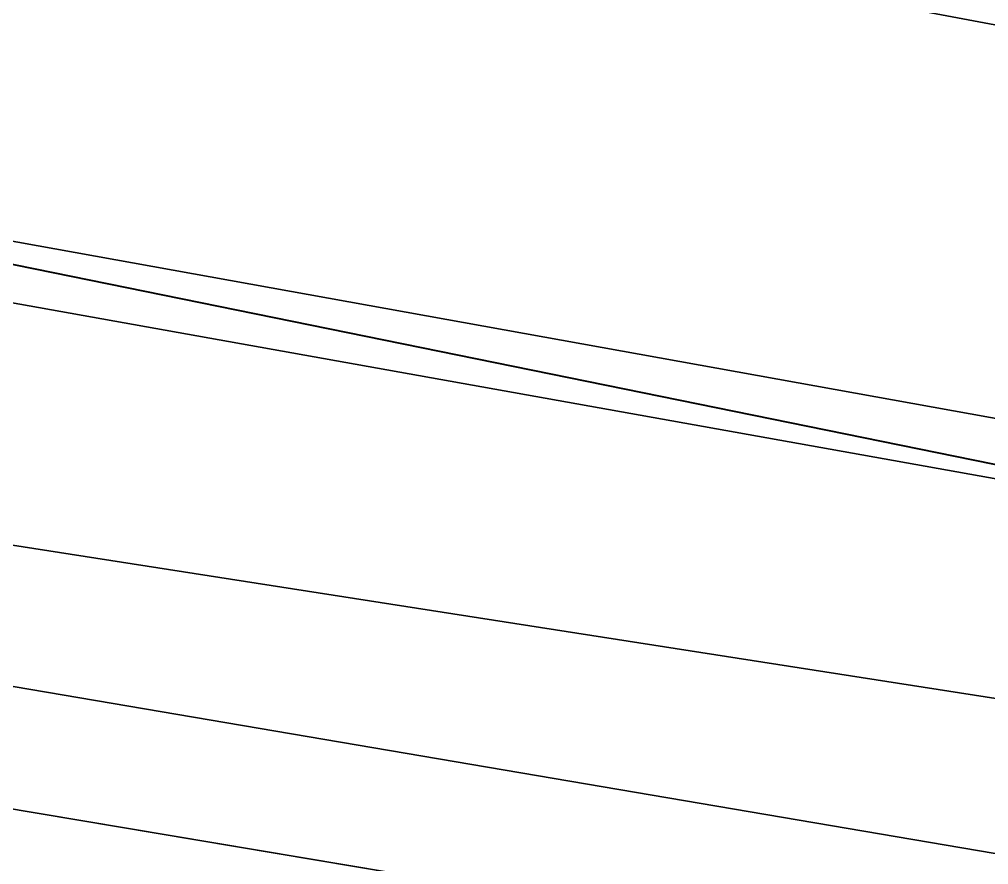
# Model space of a CAD drawing. Header units: metres. Extents: x 503497 to 504361, y 6966567 to 6966857.
# Drawn here: x 504133.2043 to 504133.3728, y 6966712.9609 to 6966713.1078 of the extents above; entities that cross this region are included whole.
import ezdxf

# ---------------------------------------------------------------- set-up
doc = ezdxf.new("R2010")
doc.units = ezdxf.units.M

msp = doc.modelspace()

# ---------------------------------------------------------------- linework, layer by layer
at = {"layer": 'SHADOW_APPROVED_20260111T072000'}
for points in [[(504167.5638, 6966705.9126), (504170.7929, 6966705.4089), (504097.6191, 6966720.3129), (504094.39, 6966720.8166), (504167.5638, 6966705.9126)], [(504170.7929, 6966705.4089), (504170.0047, 6966700.3561), (504096.8309, 6966715.2601), (504097.6191, 6966720.3129), (504170.7929, 6966705.4089)]]:
    msp.add_lwpolyline(points, close=True, dxfattribs=at)
at = {"layer": 'SHADOW_APPROVED_20260114T072400'}
for points in [[(504128.3574, 6966713.6393), (504140.8554, 6966711.6898), (504068.847, 6966725.3285), (504056.349, 6966727.278), (504128.3574, 6966713.6393)], [(504140.8554, 6966711.6898), (504140.7719, 6966711.1544), (504068.7635, 6966724.7931), (504068.847, 6966725.3285), (504140.8554, 6966711.6898)], [(504140.8554, 6966711.6898), (504140.8554, 6966711.6898), (504068.847, 6966725.3285), (504068.847, 6966725.3285), (504140.8554, 6966711.6898)]]:
    msp.add_lwpolyline(points, close=True, dxfattribs=at)
at = {"layer": 'SHADOW_APPROVED_20260122T071500'}
for points in [[(504128.3574, 6966713.6393), (504140.8554, 6966711.6898), (504058.2889, 6966726.4579), (504045.7909, 6966728.4074), (504128.3574, 6966713.6393)], [(504140.8554, 6966711.6898), (504140.7719, 6966711.1544), (504058.2054, 6966725.9225), (504058.2889, 6966726.4579), (504140.8554, 6966711.6898)], [(504140.8554, 6966711.6898), (504140.8554, 6966711.6898), (504058.2889, 6966726.4579), (504058.2889, 6966726.4579), (504140.8554, 6966711.6898)]]:
    msp.add_lwpolyline(points, close=True, dxfattribs=at)
at = {"layer": 'SHADOW_APPROVED_20260126T071100'}
for points in [[(504128.3574, 6966713.6393), (504140.8554, 6966711.6898), (504052.4303, 6966726.7356), (504039.9323, 6966728.6851), (504128.3574, 6966713.6393)], [(504140.8554, 6966711.6898), (504140.7719, 6966711.1544), (504052.3468, 6966726.2002), (504052.4303, 6966726.7356), (504140.8554, 6966711.6898)], [(504140.8554, 6966711.6898), (504140.8554, 6966711.6898), (504052.4303, 6966726.7356), (504052.4303, 6966726.7356), (504140.8554, 6966711.6898)]]:
    msp.add_lwpolyline(points, close=True, dxfattribs=at)
at = {"layer": 'SHADOW_APPROVED_20261113T063500'}
for points in [[(504128.3574, 6966713.6393), (504140.8554, 6966711.6898), (504043.0453, 6966728.0595), (504030.5473, 6966730.009), (504128.3574, 6966713.6393)], [(504140.8554, 6966711.6898), (504140.7719, 6966711.1544), (504042.9618, 6966727.5241), (504043.0453, 6966728.0595), (504140.8554, 6966711.6898)], [(504140.8554, 6966711.6898), (504140.8554, 6966711.6898), (504043.0453, 6966728.0595), (504043.0453, 6966728.0595), (504140.8554, 6966711.6898)]]:
    msp.add_lwpolyline(points, close=True, dxfattribs=at)
at = {"layer": 'SHADOW_APPROVED_20261122T065200'}
for points in [[(504128.3574, 6966713.6393), (504140.8554, 6966711.6898), (504060.6913, 6966726.1406), (504048.1933, 6966728.0901), (504128.3574, 6966713.6393)], [(504140.8554, 6966711.6898), (504140.7719, 6966711.1544), (504060.6078, 6966725.6052), (504060.6913, 6966726.1406), (504140.8554, 6966711.6898)], [(504140.8554, 6966711.6898), (504140.8554, 6966711.6898), (504060.6913, 6966726.1406), (504060.6913, 6966726.1406), (504140.8554, 6966711.6898)]]:
    msp.add_lwpolyline(points, close=True, dxfattribs=at)
at = {"layer": 'SHADOW_COMPARATOR_RL48_20260111T072000'}
for points in [[(504167.5638, 6966705.9126), (504170.7929, 6966705.4089), (504125.1656, 6966714.7023), (504121.9365, 6966715.206), (504167.5638, 6966705.9126)], [(504170.7929, 6966705.4089), (504170.0047, 6966700.3561), (504124.3774, 6966709.6495), (504125.1656, 6966714.7023), (504170.7929, 6966705.4089)]]:
    msp.add_lwpolyline(points, close=True, dxfattribs=at)
at = {"layer": 'SHADOW_COMPARATOR_RL48_20260114T072400'}
for points in [[(504128.3574, 6966713.6393), (504140.8554, 6966711.6898), (504095.9548, 6966720.1942), (504083.4568, 6966722.1437), (504128.3574, 6966713.6393)], [(504140.8554, 6966711.6898), (504140.7719, 6966711.1544), (504095.8713, 6966719.6588), (504095.9548, 6966720.1942), (504140.8554, 6966711.6898)], [(504140.8554, 6966711.6898), (504140.8554, 6966711.6898), (504095.9548, 6966720.1942), (504095.9548, 6966720.1942), (504140.8554, 6966711.6898)]]:
    msp.add_lwpolyline(points, close=True, dxfattribs=at)
at = {"layer": 'SHADOW_COMPARATOR_RL48_20260122T071500'}
for points in [[(504128.3574, 6966713.6393), (504140.8554, 6966711.6898), (504089.3713, 6966720.8984), (504076.8733, 6966722.8479), (504128.3574, 6966713.6393)], [(504140.8554, 6966711.6898), (504140.7719, 6966711.1544), (504089.2878, 6966720.363), (504089.3713, 6966720.8984), (504140.8554, 6966711.6898)], [(504140.8554, 6966711.6898), (504140.8554, 6966711.6898), (504089.3713, 6966720.8984), (504089.3713, 6966720.8984), (504140.8554, 6966711.6898)]]:
    msp.add_lwpolyline(points, close=True, dxfattribs=at)
at = {"layer": 'SHADOW_COMPARATOR_RL48_20260126T071100'}
for points in [[(504128.3574, 6966713.6393), (504140.8554, 6966711.6898), (504085.7182, 6966721.0716), (504073.2202, 6966723.0211), (504128.3574, 6966713.6393)], [(504140.8554, 6966711.6898), (504140.7719, 6966711.1544), (504085.6347, 6966720.5362), (504085.7182, 6966721.0716), (504140.8554, 6966711.6898)], [(504140.8554, 6966711.6898), (504140.8554, 6966711.6898), (504085.7182, 6966721.0716), (504085.7182, 6966721.0716), (504140.8554, 6966711.6898)]]:
    msp.add_lwpolyline(points, close=True, dxfattribs=at)
at = {"layer": 'SHADOW_COMPARATOR_RL48_20261113T063500'}
for points in [[(504128.3574, 6966713.6393), (504140.8554, 6966711.6898), (504079.8662, 6966721.8971), (504067.3682, 6966723.8466), (504128.3574, 6966713.6393)], [(504140.8554, 6966711.6898), (504140.7719, 6966711.1544), (504079.7827, 6966721.3617), (504079.8662, 6966721.8971), (504140.8554, 6966711.6898)], [(504140.8554, 6966711.6898), (504140.8554, 6966711.6898), (504079.8662, 6966721.8971), (504079.8662, 6966721.8971), (504140.8554, 6966711.6898)]]:
    msp.add_lwpolyline(points, close=True, dxfattribs=at)
at = {"layer": 'SHADOW_COMPARATOR_RL48_20261122T065200'}
for points in [[(504128.3574, 6966713.6393), (504140.8554, 6966711.6898), (504090.8693, 6966720.7005), (504078.3713, 6966722.65), (504128.3574, 6966713.6393)], [(504140.8554, 6966711.6898), (504140.7719, 6966711.1544), (504090.7858, 6966720.1651), (504090.8693, 6966720.7005), (504140.8554, 6966711.6898)], [(504140.8554, 6966711.6898), (504140.8554, 6966711.6898), (504090.8693, 6966720.7005), (504090.8693, 6966720.7005), (504140.8554, 6966711.6898)]]:
    msp.add_lwpolyline(points, close=True, dxfattribs=at)
at = {"layer": 'SHADOW_COMPARATOR_RL48_20261221T090000'}
msp.add_lwpolyline([(504125.7009, 6966714.1867), (504134.3174, 6966712.8426), (504134.0825, 6966711.3368), (504149.0066, 6966709.0089), (504148.6986, 6966707.0346), (504151.9277, 6966706.5309), (504151.1395, 6966701.4781), (504150.9122, 6966701.1194), (504150.6607, 6966700.9359), (504150.0297, 6966700.8458), (504149.7452, 6966699.0221), (504150.0553, 6966698.9223), (504150.3753, 6966698.6667), (504150.537, 6966698.3844), (504150.5941, 6966697.9814), (504148.4592, 6966684.2954)], dxfattribs=at)
msp.add_lwpolyline([(504144.5661, 6966713.0647), (504153.1826, 6966711.7206), (504134.3174, 6966712.8426), (504125.7009, 6966714.1867), (504144.5661, 6966713.0647)], close=True, dxfattribs=at)

doc.saveas('drawing.dxf')
